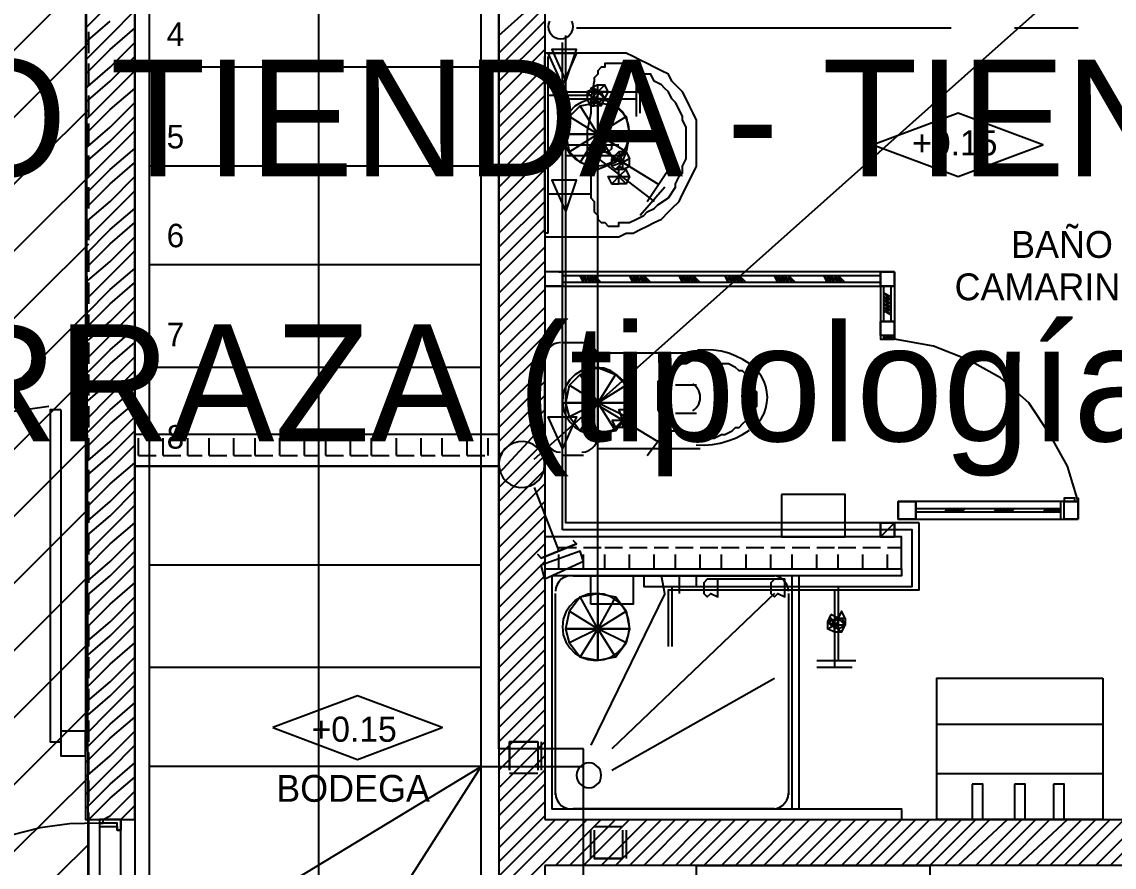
# Model space of a CAD drawing. Header units: metres. Extents: x 1 to 213, y 1 to 147.
# Drawn here: x 72.027 to 75.299, y 94.525 to 97.058 of the extents above; entities that cross this region are included whole.
import ezdxf

# ---------------------------------------------------------------- set-up
doc = ezdxf.new("R2010")
doc.units = ezdxf.units.M
for name, color, linetype in [('00-BASE-ARQUITECTURA', 8, 'Continuous'), ('00-BASE-TEXTO', 8, 'Continuous'), ('PJ-ZONAS-TIPOLOGIA', 30, 'Continuous')]:
    doc.layers.add(name, color=color, linetype=linetype)

msp = doc.modelspace()

# ---------------------------------------------------------------- linework, layer by layer
at = {"layer": '00-BASE-ARQUITECTURA'}
for points in [[(73.7517, 95.2394), (73.7517, 95.9167), (78.5248, 100.1712)], [(72.2171, 98.4355), (88.9388, 98.4355), (88.9388, 96.5835), (89.4362, 96.5835), (89.4362, 95.6839), (88.9811, 95.6839), (88.9811, 93.6519), (88.8012, 93.6519), (88.8012, 93.6836), (85.3404, 93.6836), (84.3138, 93.6836), (84.3138, 93.7048), (83.573, 93.7048), (83.573, 92.3501), (80.1652, 92.3501), (80.1652, 93.6836), (78.3766, 93.6836), (78.3766, 92.3819), (73.4554, 92.3819), (73.4554, 93.6836), (72.2277, 93.6836), (72.2171, 98.4355)], [(72.2171, 98.4355), (88.9599, 98.4355), (88.9599, 96.5835), (89.4573, 96.5835), (89.4573, 95.6839), (88.9917, 95.6839), (88.9917, 93.6413), (88.8223, 93.6413), (88.8223, 93.6836), (85.351, 93.6836), (84.3244, 93.6836), (84.3244, 93.7048), (83.5836, 93.7048), (83.5836, 92.3395), (80.1652, 92.3395), (80.1652, 93.6836), (78.3766, 93.6836), (78.3766, 92.3819), (73.4554, 92.3819), (73.4554, 93.6836), (72.2277, 93.6836), (72.2171, 98.4355)], [(72.2171, 98.4355), (88.9599, 98.4355), (88.9917, 93.6413), (88.8223, 93.6413), (88.8223, 93.6836), (85.351, 93.6836), (84.3244, 93.6836), (84.3244, 93.7048), (83.5836, 93.7048), (83.5836, 92.3395), (80.1652, 92.3395), (80.1652, 93.6836), (78.3766, 93.6836), (78.3766, 92.3819), (73.4554, 92.3819), (73.4554, 93.6836), (72.2277, 93.6836), (72.2171, 98.4355)], [(72.2171, 98.4355), (88.9599, 98.4144), (88.9599, 96.5835), (89.4573, 96.5835), (89.4573, 95.6839), (88.9917, 95.6839), (88.9917, 93.6413), (88.8223, 93.6413), (88.8223, 93.6836), (85.351, 93.6836), (83.5836, 93.7048), (83.5836, 92.3395), (80.1652, 92.3395), (80.1652, 93.6836), (78.3766, 93.6836), (78.3766, 92.3819), (73.4659, 92.3819), (73.4554, 93.6836), (72.2277, 93.6836), (72.2171, 98.4355)], [(72.2171, 98.2979), (72.2171, 94.6679), (72.3653, 94.6679), (72.3653, 98.2979), (73.9845, 98.2979), (73.9845, 98.4355), (72.2171, 98.4355), (72.2171, 98.2979)], [(73.4554, 98.2979), (72.3653, 98.2979), (72.3653, 95.7262)], [(73.4554, 98.245), (72.4076, 98.245), (72.4076, 93.8635), (73.7094, 93.8635)], [(73.4554, 97.7688), (72.9156, 97.7688), (72.9156, 94.3398), (73.7094, 94.3398)], [(73.4024, 94.8266), (73.4024, 97.2608), (73.4554, 97.2608)], [(73.4554, 95.7262), (73.4554, 97.2608)], [(70.7249, 95.6944), (72.2277, 97.1973)], [(73.4554, 96.9644), (73.6353, 97.1444)], [(72.2171, 97.0385), (72.2806, 97.102)], [(73.4554, 97.0809), (73.4554, 93.8106), (72.2277, 93.8106), (72.2277, 93.6836), (73.4554, 93.6836)], [(72.2912, 97.0174), (72.3653, 97.0915)], [(73.4554, 97.0174), (73.5506, 97.102)], [(73.5929, 97.0809), (73.5929, 94.6679)], [(72.2171, 96.9962), (72.2912, 97.0597)], [(73.4554, 96.9221), (73.5929, 97.0597)], [(73.6073, 97.0601), (73.6045, 97.0523), (73.6035, 97.0438), (73.6045, 97.0353), (73.6073, 97.0275), (73.6117, 97.0207), (73.6174, 97.0149), (73.6243, 97.0105), (73.6321, 97.0078), (73.6406, 97.0068), (73.6491, 97.0078), (73.6568, 97.0105), (73.6637, 97.0149), (73.6695, 97.0207), (73.6738, 97.0275), (73.6766, 97.0353), (73.6776, 97.0438)], [(73.6776, 97.0438), (73.6766, 97.0523), (73.6738, 97.0601)], [(72.2171, 96.9433), (72.2912, 97.0174)], [(72.2277, 96.9644), (72.2277, 97.028)], [(72.2912, 96.975), (72.3653, 97.0385)], [(73.4554, 96.8798), (73.5929, 97.0174)], [(74.7148, 95.5569), (73.6564, 95.5569), (73.6564, 97.0174)], [(74.81, 97.0385), (73.6882, 97.0385)], [(75.191, 97.0385), (75.0005, 97.0385)], [(70.7249, 95.4934), (72.2277, 96.9962)], [(72.2912, 96.9221), (72.3653, 96.9962)], [(73.6459, 95.5357), (73.6459, 96.9962)], [(72.2171, 96.9009), (72.2912, 96.975)], [(72.2912, 96.8798), (72.3653, 96.9539)], [(73.4554, 96.8375), (73.5929, 96.975)], [(73.7728, 96.4141), (73.7834, 96.4141), (73.794, 96.4141), (73.8046, 96.4141), (73.8152, 96.4141), (73.8364, 96.4247), (73.8575, 96.4247), (73.8787, 96.4353), (73.8999, 96.4459), (73.921, 96.4564), (73.9422, 96.467), (73.9634, 96.4882), (73.9739, 96.4988), (73.9951, 96.52), (74.0057, 96.5411), (74.0163, 96.5623), (74.0269, 96.5835), (74.0374, 96.6046), (74.048, 96.6258), (74.048, 96.6469), (74.048, 96.6681), (74.048, 96.6787), (74.048, 96.6893), (74.048, 96.6999), (74.048, 96.7104), (74.048, 96.7316), (74.048, 96.7634), (74.0374, 96.7845), (74.0269, 96.8057), (74.0163, 96.8269), (74.0057, 96.848), (73.9951, 96.8586), (73.9739, 96.8798), (73.9634, 96.9009), (73.9422, 96.9115), (73.921, 96.9221), (73.8999, 96.9327), (73.8787, 96.9433), (73.8575, 96.9539), (73.8364, 96.9644), (73.8152, 96.9644), (73.8046, 96.9644), (73.794, 96.9644), (73.7834, 96.9644), (73.7728, 96.9644), (73.6035, 96.9644), (73.5929, 96.9644), (73.5929, 96.9539)], [(73.5929, 96.4247), (73.5929, 96.9539)], [(73.6459, 96.8692), (73.6035, 96.9644), (73.6882, 96.9644), (73.6459, 96.8692)], [(73.6035, 96.4247), (73.6035, 96.9539)], [(73.6564, 96.8798), (73.6882, 96.975), (73.6141, 96.975), (73.6564, 96.8798)], [(72.2171, 96.8586), (72.2912, 96.9221)], [(72.2277, 96.8692), (72.2277, 96.9327)], [(73.4024, 96.9221), (72.4076, 96.9221)], [(73.4554, 96.7845), (73.5929, 96.9221)], [(73.7517, 96.9009), (73.7411, 96.8904), (73.7411, 96.8798), (73.7305, 96.8269), (73.7305, 96.7845), (73.7199, 96.7316), (73.7199, 96.6893), (73.7199, 96.6681), (73.7199, 96.6575), (73.7199, 96.6469), (73.7199, 96.6364), (73.7199, 96.6258), (73.7199, 96.6152), (73.7199, 96.6046), (73.7305, 96.594), (73.7305, 96.5623), (73.7305, 96.5305), (73.7411, 96.52), (73.7411, 96.5094), (73.7411, 96.4988), (73.7411, 96.4882), (73.7517, 96.4776), (73.7517, 96.467), (73.7623, 96.4564), (73.7728, 96.4564), (73.7834, 96.4459), (73.794, 96.4459), (73.8046, 96.4459), (73.8152, 96.4459), (73.8152, 96.4564), (73.8258, 96.4564), (73.8364, 96.4564), (73.8469, 96.4564), (73.8681, 96.467), (73.8893, 96.4776), (73.8999, 96.4882), (73.921, 96.4988), (73.9316, 96.5094), (73.9634, 96.5305), (73.9845, 96.5623), (73.9845, 96.5729), (73.9951, 96.594), (74.0057, 96.6046), (74.0057, 96.6258), (74.0163, 96.6469), (74.0163, 96.6681), (74.0163, 96.6787), (74.0163, 96.6893), (74.0163, 96.6999), (74.0163, 96.721), (74.0163, 96.7422), (74.0057, 96.7634), (74.0057, 96.774), (73.9951, 96.7951), (73.9845, 96.8163), (73.9739, 96.8269), (73.9634, 96.848), (73.9528, 96.8586), (73.9422, 96.8692), (73.921, 96.8798), (73.9104, 96.9009), (73.8893, 96.9009), (73.8681, 96.9115), (73.8575, 96.9221), (73.8364, 96.9221), (73.8258, 96.9327), (73.8152, 96.9327), (73.8046, 96.9327), (73.794, 96.9327), (73.7834, 96.9327), (73.7728, 96.9327), (73.7728, 96.9221), (73.7623, 96.9221), (73.7517, 96.9115), (73.7517, 96.9009)], [(72.2912, 96.8375), (72.3653, 96.9115)], [(73.8787, 96.7845), (73.8787, 96.9009)], [(72.2171, 96.8163), (72.2912, 96.8798)], [(72.2912, 96.7951), (72.3653, 96.8586)], [(73.4554, 96.7422), (73.5929, 96.8798)], [(73.7411, 96.8269), (73.7411, 96.8586), (73.7199, 96.848), (73.7411, 96.8269)], [(73.7517, 96.848), (73.7517, 96.8692), (73.7305, 96.8586), (73.7517, 96.848)], [(73.7623, 96.848), (73.7411, 96.8269), (73.7411, 96.8586), (73.7623, 96.848)], [(73.7834, 96.848), (73.7728, 96.8692), (73.7517, 96.848), (73.7834, 96.848)], [(73.7728, 96.8692), (73.7517, 96.848), (73.7517, 96.8692), (73.7728, 96.8692)], [(73.8681, 96.774), (73.8681, 96.8798)], [(72.2171, 96.7634), (72.2912, 96.8375)], [(72.2277, 96.774), (72.2277, 96.8375)], [(73.4554, 96.6999), (73.5929, 96.8375)], [(73.7305, 96.8375), (73.6035, 96.8375)], [(73.6459, 96.7263), (73.6485, 96.7033), (73.6561, 96.6821), (73.6679, 96.6634), (73.6835, 96.6479), (73.7022, 96.636), (73.7233, 96.6284), (73.7464, 96.6258), (73.7695, 96.6284), (73.7906, 96.636), (73.8093, 96.6479), (73.8249, 96.6634), (73.8367, 96.6821), (73.8443, 96.7033), (73.8469, 96.7263), (73.8443, 96.7494), (73.8367, 96.7705), (73.8249, 96.7892), (73.8093, 96.8048), (73.7906, 96.8166), (73.7695, 96.8242), (73.7464, 96.8269), (73.7233, 96.8242), (73.7022, 96.8166), (73.6835, 96.8048), (73.6679, 96.7892), (73.6561, 96.7705), (73.6485, 96.7494), (73.6459, 96.7263)], [(73.6459, 96.8269), (73.8681, 96.8269)], [(73.6564, 96.848), (73.8787, 96.848)], [(73.7199, 96.848), (73.7199, 96.8269), (73.7411, 96.8269), (73.7199, 96.848)], [(73.7199, 96.8269), (73.7411, 96.8269), (73.7305, 96.8057), (73.7199, 96.8269)], [(73.7305, 96.8269), (73.7517, 96.8163), (73.7517, 96.848), (73.7305, 96.8269)], [(73.7305, 96.8057), (73.7411, 96.8057), (73.7411, 96.8269), (73.7305, 96.8057)], [(73.7728, 96.8269), (73.7623, 96.848), (73.7411, 96.8269), (73.7728, 96.8269)], [(73.7411, 96.8057), (73.7411, 96.8269), (73.7623, 96.8057), (73.7411, 96.8057)], [(73.7411, 96.8269), (73.7623, 96.8057), (73.7728, 96.8269), (73.7411, 96.8269)], [(73.7517, 96.8163), (73.7517, 96.848), (73.7728, 96.8269), (73.7517, 96.8163)], [(73.7517, 96.848), (73.7728, 96.8269), (73.7834, 96.848), (73.7517, 96.848)], [(70.7249, 95.3029), (72.2277, 96.7951)], [(72.2171, 96.721), (72.2912, 96.7951)], [(72.2912, 96.7422), (72.3653, 96.8163)], [(73.4554, 96.6575), (73.5929, 96.7951)], [(73.667, 96.774), (73.7517, 96.721), (73.6988, 96.8057), (73.667, 96.774)], [(73.7517, 96.721), (73.6988, 96.8057), (73.7517, 96.8163), (73.7517, 96.721)], [(73.7517, 96.8163), (73.8046, 96.8057), (73.7517, 96.721), (73.7517, 96.8163)], [(73.8046, 96.8057), (73.7517, 96.721), (73.8364, 96.774), (73.8046, 96.8057)], [(72.2277, 96.6893), (72.2277, 96.7528)], [(72.2912, 96.6999), (72.3653, 96.774)], [(73.6564, 96.721), (73.667, 96.774), (73.7517, 96.721), (73.6564, 96.721)], [(73.7517, 96.721), (73.8364, 96.774), (73.8469, 96.721), (73.7517, 96.721)], [(72.2171, 96.6787), (72.2912, 96.7422)], [(72.2912, 96.6575), (72.3653, 96.7316)], [(73.4554, 96.6046), (73.5929, 96.7422)], [(73.7517, 96.721), (73.667, 96.6681), (73.6564, 96.721), (73.7517, 96.721)], [(73.6988, 96.6364), (73.7517, 96.721), (73.667, 96.6681), (73.6988, 96.6364)], [(73.7517, 96.6152), (73.6988, 96.6364), (73.7517, 96.721), (73.7517, 96.6152)], [(73.8469, 96.721), (73.8364, 96.6681), (73.7517, 96.721), (73.8469, 96.721)], [(73.8364, 96.6681), (73.7517, 96.721), (73.8046, 96.6364), (73.8364, 96.6681)], [(73.7517, 96.721), (73.8046, 96.6364), (73.7517, 96.6152), (73.7517, 96.721)], [(73.7517, 95.9167), (73.7517, 96.721)], [(72.2171, 96.6364), (72.2912, 96.6999)], [(73.4554, 96.5623), (73.5929, 96.6999)], [(73.6459, 96.6893), (73.8152, 96.6893)], [(73.7411, 96.6893), (73.9316, 96.5729)], [(73.7728, 96.7104), (73.7623, 96.7104), (73.7517, 96.6999), (73.7517, 96.6893), (73.7517, 96.6787), (73.7623, 96.6681), (73.7728, 96.6681), (73.7834, 96.6681), (73.794, 96.6787), (73.794, 96.6893), (73.794, 96.6999), (73.794, 96.7104), (73.7834, 96.7104), (73.7728, 96.7104)], [(73.7517, 96.6893), (73.794, 96.6893)], [(73.7728, 96.7104), (73.7728, 96.6681)], [(72.2171, 96.5835), (72.2912, 96.6575)], [(72.2277, 96.594), (72.2277, 96.6575)], [(72.2912, 96.6152), (72.3653, 96.6787)], [(73.4554, 96.52), (73.5929, 96.6575)], [(73.6564, 96.6575), (73.8258, 96.6575)], [(73.7411, 96.6575), (73.921, 96.52)], [(73.8152, 96.6681), (73.794, 96.6469), (73.8258, 96.6364), (73.8152, 96.6681)], [(73.8258, 96.6364), (73.8364, 96.6681), (73.8152, 96.6681), (73.8258, 96.6364)], [(73.8469, 96.6469), (73.8258, 96.6364), (73.8364, 96.6681), (73.8469, 96.6469)], [(72.2171, 96.4988), (72.2912, 96.5729), (72.3653, 96.6364)], [(73.4024, 96.6258), (72.4076, 96.6258)], [(73.794, 96.6469), (73.8258, 96.6364), (73.794, 96.6258), (73.794, 96.6469)], [(73.794, 96.6258), (73.8046, 96.6152), (73.8258, 96.6364), (73.794, 96.6258)], [(73.8046, 96.6152), (73.8258, 96.6364), (73.8258, 96.6152), (73.8046, 96.6152)], [(73.8152, 96.6258), (73.8364, 96.6152), (73.8152, 96.594), (73.8152, 96.6258)], [(73.8469, 96.6258), (73.8469, 96.6469), (73.8258, 96.6364), (73.8469, 96.6258)], [(73.8258, 96.6364), (73.8258, 96.6152), (73.8469, 96.6258), (73.8258, 96.6364)], [(70.7249, 95.1018), (72.2277, 96.594)], [(72.2171, 96.5411), (72.2912, 96.6152)], [(72.2171, 96.4564), (72.2912, 96.52), (72.3653, 96.594)], [(73.4554, 96.4776), (73.5929, 96.6152)], [(73.8152, 96.594), (73.794, 96.5729), (73.7834, 96.594), (73.8152, 96.594)], [(73.8152, 96.5729), (73.8152, 96.594), (73.794, 96.5729), (73.8152, 96.5729)], [(73.8364, 96.6152), (73.8152, 96.594), (73.8469, 96.594), (73.8364, 96.6152)], [(73.8152, 96.594), (73.8469, 96.594), (73.8364, 96.5729), (73.8152, 96.594)], [(73.8364, 96.5729), (73.8152, 96.5729), (73.8152, 96.594), (73.8364, 96.5729)], [(73.8999, 96.52), (73.9634, 96.6152)], [(72.2277, 96.4988), (72.2277, 96.5623)], [(73.4554, 96.4247), (73.5929, 96.5623)], [(73.6564, 96.4882), (73.6882, 96.5835), (73.6141, 96.5835), (73.6564, 96.4882)], [(73.9528, 96.5623), (73.8787, 96.4776)], [(72.2171, 96.4035), (72.2912, 96.4776), (72.3653, 96.5517)], [(73.7305, 96.5411), (73.6035, 96.5411)], [(72.2171, 96.3612), (72.2912, 96.4353), (72.3653, 96.4988)], [(73.4554, 96.3824), (73.5929, 96.52)], [(72.2277, 96.4035), (72.2277, 96.467)], [(73.4554, 96.34), (73.5929, 96.4776)], [(72.2171, 96.3189), (72.2912, 96.3929), (72.3653, 96.4564)], [(73.4554, 96.2977), (73.5929, 96.4353)], [(70.7249, 94.9007), (72.2277, 96.3929)], [(72.2171, 96.2765), (72.2912, 96.34), (72.3653, 96.4141)], [(73.6035, 96.4247), (73.5929, 96.4247), (73.5929, 96.4141), (73.6035, 96.4141), (73.7728, 96.4141)], [(72.2171, 96.2236), (72.2912, 96.2977), (72.3653, 96.3718)], [(72.2277, 96.3083), (72.2277, 96.3718)], [(73.4554, 96.2448), (73.5929, 96.3824)], [(73.4024, 96.3295), (72.4076, 96.3295)], [(73.4554, 96.2024), (73.5929, 96.34)], [(72.2171, 96.1813), (72.2912, 96.2554), (72.3653, 96.3189)], [(73.4554, 96.1601), (73.5929, 96.2977)], [(73.6353, 96.3083), (73.6353, 96.3083), (73.6459, 96.3083), (73.6459, 96.2977), (73.6459, 96.2871), (73.6459, 96.2765), (73.6459, 96.266), (73.6353, 96.266), (73.6247, 96.266), (73.6141, 96.266), (73.6035, 96.266), (73.5929, 96.266)], [(74.5984, 96.3083), (73.6459, 96.3083)], [(73.6459, 96.2977), (74.5984, 96.2977)], [(73.7623, 96.2765), (73.7411, 96.2977), (73.7517, 96.2765), (73.7411, 96.2977), (73.7517, 96.2765), (73.7305, 96.2977), (73.7411, 96.2765), (73.7305, 96.2977), (73.7411, 96.2765), (73.7199, 96.2977), (73.7305, 96.2765), (73.7199, 96.2977), (73.7305, 96.2765), (73.7094, 96.2977), (73.7199, 96.2765), (73.7094, 96.2977), (73.7199, 96.2765), (73.6988, 96.2977), (73.7094, 96.2765), (73.6988, 96.2977)], [(73.9104, 96.2765), (73.8893, 96.2977), (73.8999, 96.2765), (73.8893, 96.2977), (73.8999, 96.2765), (73.8787, 96.2977), (73.8893, 96.2765), (73.8787, 96.2977), (73.8893, 96.2765), (73.8681, 96.2977), (73.8787, 96.2765), (73.8681, 96.2977), (73.8787, 96.2765), (73.8575, 96.2977), (73.8681, 96.2765), (73.8575, 96.2977), (73.8681, 96.2765), (73.8469, 96.2977), (73.8575, 96.2765), (73.8469, 96.2977)], [(74.0586, 96.2765), (74.0374, 96.2977), (74.048, 96.2765), (74.0374, 96.2977), (74.048, 96.2765), (74.0269, 96.2977), (74.0374, 96.2765), (74.0269, 96.2977), (74.0374, 96.2765), (74.0163, 96.2977), (74.0269, 96.2765), (74.0163, 96.2977), (74.0269, 96.2765), (74.0057, 96.2977), (74.0163, 96.2765), (74.0057, 96.2977), (74.0163, 96.2765), (73.9951, 96.2977), (74.0057, 96.2765), (73.9951, 96.2977)], [(74.1962, 96.2765), (74.175, 96.2977), (74.1856, 96.2765), (74.175, 96.2977), (74.1856, 96.2765), (74.1644, 96.2977), (74.175, 96.2765), (74.1644, 96.2977), (74.175, 96.2765), (74.1539, 96.2977), (74.1644, 96.2765), (74.1539, 96.2977), (74.1644, 96.2765), (74.1433, 96.2977), (74.1539, 96.2765), (74.1433, 96.2977), (74.1539, 96.2765), (74.1327, 96.2977), (74.1433, 96.2765), (74.1327, 96.2977)], [(74.3444, 96.2765), (74.3232, 96.2977), (74.3338, 96.2765), (74.3232, 96.2977), (74.3338, 96.2765), (74.3126, 96.2977), (74.3232, 96.2765), (74.3126, 96.2977), (74.3232, 96.2765), (74.302, 96.2977), (74.3126, 96.2765), (74.302, 96.2977), (74.3126, 96.2765), (74.2914, 96.2977), (74.302, 96.2765), (74.2914, 96.2977), (74.302, 96.2765), (74.2809, 96.2977), (74.2914, 96.2765), (74.2809, 96.2977)], [(74.4925, 96.2765), (74.4714, 96.2977), (74.4819, 96.2765), (74.4714, 96.2977), (74.4819, 96.2765), (74.4608, 96.2977), (74.4714, 96.2765), (74.4608, 96.2977), (74.4714, 96.2765), (74.4502, 96.2977), (74.4608, 96.2765), (74.4502, 96.2977), (74.4608, 96.2765), (74.4396, 96.2977), (74.4502, 96.2765), (74.4396, 96.2977), (74.4502, 96.2765), (74.429, 96.2977), (74.4396, 96.2765), (74.429, 96.2977)], [(72.2171, 96.1389), (72.2912, 96.213), (72.3653, 96.2765)], [(72.2277, 96.213), (72.2277, 96.2765)], [(74.5984, 96.2765), (73.6459, 96.2765)], [(73.6459, 96.266), (74.5984, 96.266), (74.5984, 96.1601)], [(74.6407, 96.266), (74.6407, 96.1601)], [(72.2171, 96.0966), (72.2912, 96.1601), (72.3653, 96.2342)], [(73.4554, 96.1178), (73.5929, 96.2554)], [(74.6089, 96.2448), (74.6301, 96.2342), (74.6089, 96.2448), (74.6301, 96.2236), (74.6089, 96.2342), (74.6301, 96.2236), (74.6089, 96.2342), (74.6301, 96.213), (74.6089, 96.2236), (74.6301, 96.213), (74.6089, 96.2236), (74.6301, 96.2024), (74.6089, 96.213), (74.6301, 96.2024), (74.6089, 96.213), (74.6301, 96.1919), (74.6089, 96.2024), (74.6301, 96.1919), (74.6089, 96.2024), (74.6301, 96.1813), (74.6089, 96.1919), (74.6301, 96.1813)], [(73.4554, 96.0649), (73.5929, 96.2024)], [(69.8782, 93.8424), (72.2277, 96.1919)], [(72.2171, 96.0437), (72.2912, 96.1178), (72.3653, 96.1919)], [(72.2277, 96.1178), (72.2277, 96.1813)], [(72.2171, 96.0014), (72.2912, 96.0755), (72.3653, 96.1389)], [(73.4554, 96.0225), (73.5929, 96.1601)], [(74.6407, 96.1495), (74.6407, 96.1495), (74.6407, 96.1389), (74.6407, 96.1284), (74.6407, 96.1178), (74.6407, 96.1072), (74.6407, 96.1178), (74.6407, 96.1072), (74.6407, 96.1178), (74.6407, 96.1072), (74.6407, 96.1178), (74.6301, 96.1072), (74.6301, 96.1178), (74.6301, 96.1072), (74.6301, 96.1178), (74.6301, 96.1072), (74.6301, 96.1178), (74.6301, 96.1072), (74.6301, 96.1178), (74.6195, 96.1072), (74.6195, 96.1178), (74.6195, 96.1072), (74.6195, 96.1178), (74.6195, 96.1072), (74.6195, 96.1178), (74.6195, 96.1072), (74.6195, 96.1178), (74.6089, 96.1072), (74.6089, 96.1178), (74.6089, 96.1072), (74.6089, 96.1178), (74.6089, 96.1072), (74.6089, 96.1178), (74.6089, 96.1072), (74.6089, 96.1178)], [(73.4554, 95.9802), (73.5929, 96.1178)], [(75.191, 95.6204), (75.1593, 95.7262), (75.1063, 95.8214), (75.0429, 95.9167), (74.9582, 95.9908), (74.8629, 96.0437), (74.7571, 96.086), (74.6407, 96.1072)], [(72.2171, 95.959), (72.2912, 96.0331), (72.3653, 96.0966)], [(72.2277, 96.0331), (72.2277, 96.0966)], [(73.4554, 95.9379), (73.5929, 96.0755)], [(73.6406, 96.0966), (73.6296, 96.0954), (73.6196, 96.0918), (73.6108, 96.0862), (73.6034, 96.0788), (73.5978, 96.0699), (73.5942, 96.0599), (73.5929, 96.049)], [(73.6459, 96.0966), (73.7094, 96.0966)], [(73.7517, 96.049), (73.7504, 96.0599), (73.7468, 96.0699), (73.7412, 96.0788), (73.7339, 96.0862), (73.725, 96.0918), (73.715, 96.0954), (73.7041, 96.0966)], [(74.2068, 96.0331), (74.1868, 96.0458), (74.1658, 96.0563), (74.1439, 96.0646), (74.1213, 96.0706), (74.0981, 96.0742), (74.0746, 96.0755), (74.051, 96.0742)], [(72.2171, 95.9167), (72.2912, 95.9802), (72.3653, 96.0543)], [(73.5929, 95.8109), (73.5929, 96.0437)], [(74.0586, 96.0649), (73.7517, 96.0649)], [(73.7517, 96.0437), (73.7517, 95.8109)], [(73.9316, 95.9273), (73.9316, 95.9167), (73.9316, 95.9061), (73.9316, 95.8955), (73.9422, 95.8744), (73.9422, 95.8638), (73.9528, 95.8532), (73.9634, 95.8426), (73.9739, 95.832), (73.9845, 95.832), (73.9951, 95.8214), (74.0163, 95.8214), (74.0374, 95.8109), (74.0586, 95.8109), (74.0798, 95.8109), (74.1009, 95.8109), (74.1221, 95.8214), (74.1327, 95.8214), (74.1539, 95.832), (74.1644, 95.8426), (74.175, 95.8426), (74.1856, 95.8532), (74.1962, 95.8638), (74.2068, 95.8744), (74.2174, 95.8849), (74.2174, 95.8955), (74.2279, 95.9061), (74.2279, 95.9167), (74.2279, 95.9273), (74.2279, 95.9484), (74.2174, 95.959), (74.2174, 95.9696), (74.2174, 95.9802), (74.2068, 95.9908), (74.1962, 96.0014), (74.1856, 96.012), (74.175, 96.012), (74.1644, 96.0225), (74.1433, 96.0331), (74.1327, 96.0331), (74.1115, 96.0331), (74.1009, 96.0437), (74.0798, 96.0437), (74.0586, 96.0437), (74.0374, 96.0437), (74.0163, 96.0331), (73.9951, 96.0331), (73.9845, 96.0225), (73.9634, 96.012), (73.9528, 96.012), (73.9528, 96.0014), (73.9422, 95.9908), (73.9316, 95.9802), (73.9316, 95.959), (73.9316, 95.9484), (73.9316, 95.9379), (73.9316, 95.9273)], [(70.0687, 93.8424), (72.2277, 96.0014)], [(72.2171, 95.8638), (72.2912, 95.9379), (72.3653, 96.012)], [(72.2277, 95.9379), (72.2277, 96.0014)], [(73.4024, 96.0225), (72.4076, 96.0225)], [(73.4554, 95.8849), (73.5929, 96.0225)], [(73.6459, 95.922), (73.6485, 95.8989), (73.6561, 95.8778), (73.6679, 95.8591), (73.6835, 95.8435), (73.7022, 95.8317), (73.7233, 95.8241), (73.7464, 95.8214), (73.7695, 95.8241), (73.7906, 95.8317), (73.8093, 95.8435), (73.8249, 95.8591), (73.8367, 95.8778), (73.8443, 95.8989), (73.8469, 95.922), (73.8443, 95.945), (73.8367, 95.9662), (73.8249, 95.9849), (73.8093, 96.0004), (73.7906, 96.0123), (73.7695, 96.0199), (73.7464, 96.0225), (73.7233, 96.0199), (73.7022, 96.0123), (73.6835, 96.0004), (73.6679, 95.9849), (73.6561, 95.9662), (73.6485, 95.945), (73.6459, 95.922)], [(73.667, 95.9696), (73.7517, 95.9167), (73.6988, 96.0014), (73.667, 95.9696)], [(73.7517, 95.9167), (73.6988, 96.0014), (73.7517, 96.0225), (73.7517, 95.9167)], [(73.7517, 96.0225), (73.8046, 96.0014), (73.7517, 95.9167), (73.7517, 96.0225)], [(73.8046, 96.0014), (73.7517, 95.9167), (73.8364, 95.9696), (73.8046, 96.0014)], [(74.2097, 95.8342), (74.2223, 95.8448), (74.2333, 95.8569), (74.2426, 95.8703), (74.2499, 95.8848), (74.2553, 95.9001), (74.2586, 95.9161), (74.2597, 95.9326), (74.2586, 95.9491), (74.2553, 95.9651), (74.2499, 95.9804), (74.2426, 95.9948), (74.2333, 96.0082), (74.2223, 96.0203), (74.2097, 96.0309)], [(73.4554, 95.8426), (73.5929, 95.9802)], [(73.6564, 95.9167), (73.667, 95.9696), (73.7517, 95.9167), (73.6564, 95.9167)], [(73.7517, 95.9167), (73.8364, 95.9696), (73.8469, 95.9167), (73.7517, 95.9167)], [(73.974, 95.9693), (73.9688, 95.9593), (73.9653, 95.9488), (73.9636, 95.938), (73.9636, 95.9271), (73.9653, 95.9163), (73.9688, 95.9058), (73.974, 95.8959)], [(74.048, 95.9696), (73.9845, 95.9696)], [(74.0361, 95.8921), (74.0418, 95.8962), (74.0467, 95.9011), (74.0508, 95.9065), (74.0542, 95.9125), (74.0566, 95.9189), (74.0581, 95.9256), (74.0586, 95.9326), (74.0581, 95.9395), (74.0566, 95.9463), (74.0542, 95.9527), (74.0508, 95.9586), (74.0467, 95.9641), (74.0418, 95.9689), (74.0361, 95.973)], [(72.2171, 95.8214), (72.2912, 95.8955), (72.3653, 95.959)], [(73.4554, 95.8003), (73.5929, 95.9379)], [(72.1077, 95.9057), (71.8838, 95.8736), (71.6791, 95.795), (71.499, 95.6756), (71.3493, 95.5213), (71.2354, 95.3378), (71.163, 95.1308), (71.1376, 94.906)], [(72.2171, 95.7791), (72.2912, 95.8532), (72.3653, 95.9167)], [(72.2277, 95.8426), (72.2277, 95.9061)], [(73.5612, 95.7474), (73.7517, 95.9167)], [(73.6459, 95.9167), (73.8152, 95.9167)], [(73.7517, 95.9167), (73.667, 95.8744), (73.6564, 95.9167), (73.7517, 95.9167)], [(73.6988, 95.832), (73.7517, 95.9167), (73.667, 95.8744), (73.6988, 95.832)], [(73.7517, 95.8214), (73.6988, 95.832), (73.7517, 95.9167), (73.7517, 95.8214)], [(73.7411, 95.9167), (73.9316, 95.8003)], [(73.8469, 95.9167), (73.8364, 95.8744), (73.7517, 95.9167), (73.8469, 95.9167)], [(73.8364, 95.8744), (73.7517, 95.9167), (73.8046, 95.832), (73.8364, 95.8744)], [(73.7517, 95.9167), (73.8046, 95.832), (73.7517, 95.8214), (73.7517, 95.9167)], [(72.143, 95.8955), (72.1113, 95.8955), (72.1113, 94.9007), (72.143, 94.9007)], [(72.143, 95.8955), (72.143, 94.8584), (72.2171, 94.8584), (72.2171, 94.9325), (72.143, 94.9325)], [(72.2171, 95.7368), (72.2912, 95.8003), (72.3653, 95.8744)], [(73.4554, 95.758), (73.5929, 95.8955)], [(73.6459, 95.7791), (73.6035, 95.8744), (73.6882, 95.8744), (73.6459, 95.7791)], [(73.8258, 95.8638), (73.8364, 95.8955), (73.8152, 95.8955), (73.8258, 95.8638)], [(73.8469, 95.8744), (73.8258, 95.8638), (73.8364, 95.8955), (73.8469, 95.8744)], [(73.8469, 95.8532), (73.8469, 95.8744), (73.8258, 95.8638), (73.8469, 95.8532)], [(73.9845, 95.8849), (74.048, 95.8849)], [(73.4554, 95.705), (73.5929, 95.8532)], [(73.794, 95.8638), (73.8046, 95.8426), (73.8258, 95.8638), (73.794, 95.8638)], [(73.8046, 95.8426), (73.8258, 95.8638), (73.8258, 95.8426), (73.8046, 95.8426)], [(73.8258, 95.8638), (73.8258, 95.8426), (73.8469, 95.8532), (73.8258, 95.8638)], [(73.8999, 95.758), (73.9634, 95.8426)], [(72.2171, 95.6944), (72.2912, 95.758), (72.3653, 95.832)], [(72.2277, 95.7474), (72.2277, 95.8109)], [(72.3759, 95.758), (72.3759, 95.8109)], [(72.4499, 95.758), (72.4499, 95.8109)], [(72.524, 95.758), (72.524, 95.8109)], [(72.5875, 95.758), (72.5875, 95.8109)], [(72.6616, 95.758), (72.6616, 95.8109)], [(72.7251, 95.758), (72.7251, 95.8109)], [(72.7992, 95.758), (72.7992, 95.8109)], [(72.8733, 95.758), (72.8733, 95.8109)], [(72.9368, 95.758), (72.9368, 95.8109)], [(73.0109, 95.758), (73.0109, 95.8109)], [(73.0744, 95.758), (73.0744, 95.8109)], [(73.1484, 95.758), (73.1484, 95.8109)], [(73.2225, 95.758), (73.2225, 95.8109)], [(73.286, 95.758), (73.286, 95.8109)], [(73.3601, 95.758), (73.3601, 95.8109)], [(73.4236, 95.758), (73.4236, 95.8109)], [(73.5929, 95.8162), (73.5942, 95.8052), (73.5978, 95.7952), (73.6034, 95.7864), (73.6108, 95.779), (73.6196, 95.7734), (73.6296, 95.7698), (73.6406, 95.7685)], [(73.7041, 95.7685), (73.715, 95.7698), (73.725, 95.7734), (73.7339, 95.779), (73.7412, 95.7864), (73.7468, 95.7952), (73.7504, 95.8052), (73.7517, 95.8162)], [(74.047, 95.7903), (74.0712, 95.7898), (74.0951, 95.7917), (74.1187, 95.7958), (74.1418, 95.8022), (74.1642, 95.8108), (74.1857, 95.8215), (74.2061, 95.8344)], [(70.2698, 93.8424), (72.2277, 95.8003)], [(72.2171, 95.6415), (72.2912, 95.7156), (72.3653, 95.7897)], [(73.4554, 95.6627), (73.5929, 95.8003)], [(73.4991, 95.7955), (73.485, 95.7881), (73.4734, 95.778), (73.4645, 95.7658), (73.4585, 95.752), (73.4556, 95.7371), (73.456, 95.7218), (73.4601, 95.7064), (73.4675, 95.6924), (73.4776, 95.6808), (73.4899, 95.6719), (73.5037, 95.6658), (73.5185, 95.6629), (73.5339, 95.6634), (73.5492, 95.6674), (73.5633, 95.6749), (73.5749, 95.685), (73.5838, 95.6972), (73.5898, 95.711), (73.5927, 95.7259), (73.5923, 95.7412), (73.5882, 95.7566), (73.5808, 95.7706), (73.5707, 95.7822), (73.5584, 95.7911), (73.5446, 95.7972), (73.5298, 95.8001), (73.5144, 95.7996), (73.4991, 95.7955)], [(73.7517, 95.7791), (74.0586, 95.7791)], [(72.3759, 95.758), (72.4288, 95.758)], [(72.4499, 95.758), (72.5029, 95.758)], [(72.524, 95.758), (72.5664, 95.758)], [(72.5875, 95.758), (72.6404, 95.758)], [(72.6616, 95.758), (72.7145, 95.758)], [(72.7251, 95.758), (72.778, 95.758)], [(72.7992, 95.758), (72.8521, 95.758)], [(72.8733, 95.758), (72.9156, 95.758)], [(72.9368, 95.758), (72.9897, 95.758)], [(73.0109, 95.758), (73.0638, 95.758)], [(73.0744, 95.758), (73.1273, 95.758)], [(73.1484, 95.758), (73.2014, 95.758)], [(73.2225, 95.758), (73.2649, 95.758)], [(73.286, 95.758), (73.3389, 95.758)], [(73.3601, 95.758), (73.413, 95.758)], [(73.4554, 95.6204), (73.5929, 95.758)], [(73.7094, 95.758), (73.6459, 95.758)], [(72.2171, 95.5992), (72.2912, 95.6733), (72.3653, 95.7368)], [(72.2277, 95.6521), (72.2277, 95.7156)], [(73.4554, 95.7262), (72.3653, 95.7262)], [(72.3653, 95.7262), (72.3653, 93.8106)], [(73.4554, 94.8795), (73.4554, 95.7262)], [(73.4554, 95.578), (73.5929, 95.7156)], [(72.2171, 95.5569), (72.2912, 95.6204), (72.3653, 95.6944)], [(73.4554, 95.5357), (73.5929, 95.6733)], [(72.2171, 95.5145), (72.2912, 95.578), (72.3653, 95.6521)], [(73.5612, 95.6627), (73.6353, 95.4722)], [(72.2171, 95.4616), (72.2912, 95.5357), (72.3653, 95.6098)], [(72.2277, 95.5569), (72.2277, 95.6204)], [(73.4554, 95.4828), (73.5929, 95.6204)], [(75.1804, 95.6204), (75.1804, 95.6204), (75.1804, 95.6309), (75.1487, 95.6309), (75.1487, 95.6204), (75.191, 95.6204), (75.191, 95.6309), (75.191, 95.6204)], [(70.4709, 93.8424), (72.2277, 95.5992)], [(73.4554, 95.4405), (73.5929, 95.578)], [(74.6936, 95.5674), (74.6936, 95.5674), (74.683, 95.5674), (74.6724, 95.5674), (74.6619, 95.5674), (74.6513, 95.5674), (74.6513, 95.578), (74.6513, 95.5886), (74.6513, 95.5992)], [(74.8524, 95.5992), (74.8418, 95.5886), (74.8524, 95.5992), (74.8312, 95.5886), (74.8418, 95.5992), (74.8312, 95.5886), (74.8418, 95.5992), (74.8206, 95.5886), (74.8312, 95.5992), (74.8206, 95.5886), (74.8312, 95.5992), (74.81, 95.5886), (74.8206, 95.5992), (74.81, 95.5886), (74.8206, 95.5992), (74.7994, 95.5886), (74.81, 95.5992), (74.7994, 95.5886), (74.81, 95.5992), (74.7889, 95.5886), (74.7994, 95.5992), (74.7889, 95.5886)], [(75.0005, 95.5992), (74.9899, 95.5886), (75.0005, 95.5992), (74.9794, 95.5886), (74.9899, 95.5992), (74.9794, 95.5886), (74.9899, 95.5992), (74.9688, 95.5886), (74.9794, 95.5992), (74.9688, 95.5886), (74.9794, 95.5992), (74.9582, 95.5886), (74.9688, 95.5992), (74.9582, 95.5886), (74.9688, 95.5992), (74.9476, 95.5886), (74.9582, 95.5992), (74.9476, 95.5886), (74.9582, 95.5992), (74.937, 95.5886), (74.9476, 95.5992), (74.937, 95.5886)], [(75.0852, 95.5886), (75.0958, 95.5992), (75.0852, 95.5886), (75.1063, 95.5992), (75.0958, 95.5886), (75.1063, 95.5992), (75.0958, 95.5886), (75.1169, 95.5992), (75.1063, 95.5886), (75.1169, 95.5992), (75.1063, 95.5886), (75.1275, 95.5992), (75.1169, 95.5886), (75.1275, 95.5992), (75.1169, 95.5886), (75.1381, 95.5992), (75.1275, 95.5886), (75.1381, 95.5992), (75.1275, 95.5886), (75.1381, 95.5992), (75.1381, 95.5886)], [(72.2171, 95.4193), (72.2912, 95.4934), (72.3653, 95.5569)], [(73.9634, 95.1865), (73.9634, 95.3558), (74.7148, 95.3558), (74.7148, 95.5569)], [(74.6407, 95.5569), (74.5984, 95.5145), (74.6407, 95.5569)], [(74.6407, 95.5463), (74.6407, 95.5463), (74.6407, 95.5357), (74.6407, 95.5251), (74.6407, 95.5145), (74.6301, 95.5145), (74.6195, 95.5145), (74.6089, 95.5145), (74.5984, 95.5145)], [(72.2171, 95.3769), (72.2912, 95.4405), (72.3653, 95.5145)], [(72.2277, 95.4616), (72.2277, 95.5251)], [(73.4554, 95.3981), (73.5929, 95.5357)], [(73.9739, 95.3664), (74.6936, 95.3664), (74.6936, 95.5357), (73.6459, 95.5357)], [(73.4554, 95.3558), (73.5929, 95.4934)], [(73.6776, 95.504), (73.6882, 95.4934), (73.5824, 95.451), (73.5718, 95.4616), (73.5824, 95.451), (73.6882, 95.4934), (73.6776, 95.504)], [(73.6353, 95.4828), (73.6882, 95.4828)], [(73.7094, 95.4828), (73.7623, 95.4828)], [(73.7728, 95.4828), (73.8258, 95.4828)], [(73.8469, 95.4828), (73.8999, 95.4828)], [(73.921, 95.4828), (73.9634, 95.4828)], [(73.9845, 95.4828), (74.0374, 95.4828)], [(74.0586, 95.4828), (74.1115, 95.4828)], [(74.1221, 95.4828), (74.175, 95.4828)], [(74.1962, 95.4828), (74.2491, 95.4828)], [(74.2703, 95.4828), (74.3126, 95.4828)], [(74.3338, 95.4828), (74.3867, 95.4828)], [(74.4079, 95.4828), (74.4608, 95.4828)], [(74.4714, 95.4828), (74.5243, 95.4828)], [(74.5454, 95.4828), (74.5984, 95.4828)], [(74.6195, 95.4828), (74.6619, 95.4828)], [(72.2171, 95.3346), (72.2912, 95.3981), (72.3653, 95.4722)], [(73.7094, 95.4405), (73.6988, 95.4722), (73.5824, 95.4299)], [(73.6353, 95.4193), (73.6353, 95.4616)], [(73.7094, 95.4193), (73.7094, 95.4616)], [(73.7728, 95.4193), (73.7728, 95.4616)], [(73.8469, 95.4193), (73.8469, 95.4616)], [(73.921, 95.4193), (73.921, 95.4616)], [(73.9845, 95.4193), (73.9845, 95.4616)], [(74.0586, 95.4193), (74.0586, 95.4616)], [(74.1221, 95.4193), (74.1221, 95.4616)], [(74.1962, 95.4193), (74.1962, 95.4616)], [(74.2703, 95.4193), (74.2703, 95.4616)], [(74.3338, 95.4193), (74.3338, 95.4616)], [(74.4079, 95.4193), (74.4079, 95.4616)], [(74.4714, 95.4193), (74.4714, 95.4616)], [(74.5454, 95.4193), (74.5454, 95.4616)], [(74.6195, 95.4193), (74.6195, 95.4616)], [(72.2171, 95.2817), (72.2912, 95.3558), (72.3653, 95.4299)], [(72.2277, 95.3769), (72.2277, 95.4405)], [(73.4024, 95.4299), (72.4076, 95.4299)], [(73.4554, 95.3029), (73.5929, 95.4405)], [(73.5929, 95.3875), (73.5824, 95.4299)], [(73.7094, 95.4405), (73.5929, 95.3875)], [(74.6619, 95.4193), (74.6619, 95.3981), (73.6141, 95.3981), (73.6141, 94.6996), (74.6619, 94.6996), (74.6619, 94.6679)], [(70.6719, 93.8424), (72.2277, 95.3981)], [(73.4554, 95.2605), (73.5929, 95.3981)], [(73.6141, 95.3981), (73.6141, 95.2923)], [(73.6714, 95.3981), (73.6608, 95.3967), (73.651, 95.3931), (73.6424, 95.3876), (73.6352, 95.3804), (73.6297, 95.3718), (73.6261, 95.3621), (73.6247, 95.3515)], [(73.6776, 95.3981), (74.2809, 95.3981)], [(73.9422, 95.3981), (73.9951, 95.3981), (73.9951, 95.3452)], [(73.9528, 95.3452), (73.9422, 95.3981)], [(74.0798, 95.3875), (74.0692, 95.3769), (74.0692, 95.3452), (74.0798, 95.3346), (74.0904, 95.3452), (74.1115, 95.3346), (74.1115, 95.3452), (74.1115, 95.3769), (74.1115, 95.3875), (74.0798, 95.3875)], [(74.2914, 95.3875), (74.0904, 95.3875)], [(74.2809, 95.3875), (74.2703, 95.3769), (74.2703, 95.3452), (74.2809, 95.3346), (74.2914, 95.3452), (74.3126, 95.3346), (74.3126, 95.3452), (74.3126, 95.3769), (74.3126, 95.3875), (74.2809, 95.3875)], [(74.3232, 95.3515), (74.3218, 95.3621), (74.3182, 95.3718), (74.3126, 95.3804), (74.3055, 95.3876), (74.2969, 95.3931), (74.2871, 95.3967), (74.2765, 95.3981)], [(74.3338, 95.2923), (74.3338, 95.3981)], [(74.3338, 94.6996), (74.3338, 95.3981)], [(74.3549, 94.6996), (74.3549, 95.3981)], [(72.2171, 95.2394), (72.2912, 95.3134), (72.3653, 95.3769)], [(73.4554, 95.2182), (73.5929, 95.3558)], [(73.9739, 95.3664), (73.9739, 95.1865)], [(74.4608, 95.3558), (74.4608, 95.1229)], [(74.4714, 95.3664), (74.4714, 95.1441)], [(72.2171, 95.197), (72.2912, 95.2605), (72.3653, 95.3346)], [(72.2277, 95.2817), (72.2277, 95.3452)], [(73.4554, 95.1759), (73.5929, 95.3134)], [(73.6247, 94.742), (73.6247, 95.3452)], [(73.6459, 95.2447), (73.6485, 95.2216), (73.6561, 95.2004), (73.6679, 95.1818), (73.6835, 95.1662), (73.7022, 95.1543), (73.7233, 95.1468), (73.7464, 95.1441), (73.7695, 95.1468), (73.7906, 95.1543), (73.8093, 95.1662), (73.8249, 95.1818), (73.8367, 95.2004), (73.8443, 95.2216), (73.8469, 95.2447), (73.8443, 95.2677), (73.8367, 95.2889), (73.8249, 95.3075), (73.8093, 95.3231), (73.7906, 95.335), (73.7695, 95.3425), (73.7464, 95.3452), (73.7233, 95.3425), (73.7022, 95.335), (73.6835, 95.3231), (73.6679, 95.3075), (73.6561, 95.2889), (73.6485, 95.2677), (73.6459, 95.2447)], [(73.667, 95.2923), (73.7517, 95.2394), (73.6988, 95.3346), (73.667, 95.2923)], [(73.7517, 95.2394), (73.6988, 95.3346), (73.7517, 95.3452), (73.7517, 95.2394)], [(73.9528, 95.3452), (73.7305, 94.8901)], [(73.7517, 95.3452), (73.8046, 95.3346), (73.7517, 95.2394), (73.7517, 95.3452)], [(73.8046, 95.3346), (73.7517, 95.2394), (73.8364, 95.2923), (73.8046, 95.3346)], [(74.2809, 95.3452), (73.794, 94.8795)], [(74.3232, 95.3452), (74.3232, 94.742)], [(72.2171, 95.1547), (72.2912, 95.2182), (72.3653, 95.2923)], [(73.6141, 95.2923), (73.6141, 94.6996), (74.3232, 94.6996)], [(73.6564, 95.2394), (73.667, 95.2923), (73.7517, 95.2394), (73.6564, 95.2394)], [(73.7517, 95.2394), (73.8364, 95.2923), (73.8469, 95.2394), (73.7517, 95.2394)], [(74.3338, 94.6996), (74.3338, 95.2923)], [(74.4502, 95.2817), (74.4396, 95.2605), (74.4714, 95.2711), (74.4502, 95.2817)], [(74.4714, 95.2711), (74.4925, 95.2711), (74.4819, 95.2923), (74.4714, 95.2711)], [(72.2171, 95.1018), (72.2912, 95.1759), (72.3653, 95.25)], [(72.2277, 95.1865), (72.2277, 95.25)], [(73.4554, 95.1229), (73.5929, 95.2605)], [(74.4396, 95.2605), (74.4714, 95.2711), (74.4502, 95.25), (74.4396, 95.2605)], [(74.4608, 95.25), (74.4396, 95.2605), (74.4502, 95.2711), (74.4608, 95.25)], [(74.4396, 95.2394), (74.4608, 95.25), (74.4396, 95.2605), (74.4396, 95.2394)], [(74.4608, 95.2288), (74.4396, 95.2394), (74.4608, 95.25), (74.4608, 95.2288)], [(74.4714, 95.2711), (74.4502, 95.25), (74.4714, 95.2394), (74.4714, 95.2711)], [(74.4819, 95.2711), (74.4925, 95.25), (74.4608, 95.25), (74.4819, 95.2711)], [(74.4925, 95.25), (74.4608, 95.25), (74.4819, 95.2288), (74.4925, 95.25)], [(74.4608, 95.25), (74.4819, 95.2288), (74.4608, 95.2288), (74.4608, 95.25)], [(74.4714, 95.2394), (74.4925, 95.25), (74.4714, 95.2711), (74.4714, 95.2394)], [(74.4925, 95.25), (74.4714, 95.2711), (74.4925, 95.2711), (74.4925, 95.25)], [(73.4554, 95.0806), (73.5929, 95.2182)], [(73.7517, 95.2394), (73.667, 95.197), (73.6564, 95.2394), (73.7517, 95.2394)], [(73.6988, 95.1547), (73.7517, 95.2394), (73.667, 95.197), (73.6988, 95.1547)], [(73.7517, 95.1441), (73.6988, 95.1547), (73.7517, 95.2394), (73.7517, 95.1441)], [(73.8469, 95.2394), (73.8364, 95.197), (73.7517, 95.2394), (73.8469, 95.2394)], [(73.8364, 95.197), (73.7517, 95.2394), (73.8046, 95.1547), (73.8364, 95.197)], [(73.7517, 95.2394), (73.8046, 95.1547), (73.7517, 95.1441), (73.7517, 95.2394)], [(70.873, 93.8424), (72.2277, 95.197)], [(72.2171, 95.0594), (72.2912, 95.1335), (72.3653, 95.197)], [(72.2171, 95.0171), (72.2912, 95.0806), (72.3653, 95.1547)], [(72.2277, 95.0912), (72.2277, 95.1547)], [(73.4554, 95.0383), (73.5929, 95.1759)], [(73.4024, 95.1229), (72.4076, 95.1229)], [(73.4554, 94.996), (73.5929, 95.1335)], [(74.4079, 95.1441), (74.5243, 95.1441)], [(74.5137, 95.1229), (74.4079, 95.1229)], [(72.2171, 94.9748), (72.2912, 95.0383), (72.3653, 95.1124)], [(73.794, 94.816), (74.2809, 95.0912)], [(72.2171, 94.9219), (72.2912, 94.996), (72.3653, 95.07)], [(72.2277, 94.996), (72.2277, 95.0594)], [(73.4554, 94.943), (73.5929, 95.0806)], [(73.4554, 94.9007), (73.5929, 95.0383)], [(71.0635, 93.8318), (72.2277, 94.996)], [(72.2171, 94.8795), (72.2912, 94.9536), (72.3653, 95.0171)], [(73.4554, 94.8584), (73.5929, 94.996)], [(72.2171, 94.8372), (72.2912, 94.9113), (72.3653, 94.9748)], [(72.2277, 94.9007), (72.2277, 94.9642)], [(73.4554, 94.816), (73.5929, 94.9536)], [(74.7677, 94.9536), (75.2651, 94.9536)], [(72.2171, 94.7949), (72.2912, 94.8584), (72.3653, 94.9325)], [(72.2171, 94.742), (72.2912, 94.816), (72.3653, 94.8901)], [(73.4554, 94.7631), (73.5929, 94.9007)], [(73.5718, 94.9007), (73.5718, 94.9007), (73.4871, 94.9007), (73.4871, 94.816)], [(73.4871, 94.816), (73.4871, 94.9007), (73.5718, 94.9007), (73.5718, 94.816)], [(73.5824, 94.9007), (73.5824, 94.816)], [(72.2277, 94.8054), (72.2277, 94.8689)], [(73.7094, 94.8795), (73.4554, 94.8795)], [(73.4554, 94.7208), (73.5929, 94.8584)], [(73.7094, 93.8106), (73.7094, 94.8795)], [(72.2171, 94.6996), (72.2912, 94.7737), (72.3653, 94.8372)], [(72.4076, 94.2234), (73.4024, 94.8266), (72.4076, 94.8266)], [(72.7886, 93.8635), (73.4024, 94.8266)], [(73.4024, 93.8635), (73.4024, 94.8266)], [(73.4024, 94.8266), (73.7094, 94.8266)], [(73.7623, 94.8002), (73.7613, 94.8087), (73.7585, 94.8165), (73.7541, 94.8233), (73.7484, 94.8291), (73.7415, 94.8334), (73.7337, 94.8362), (73.7252, 94.8372), (73.7167, 94.8362), (73.7089, 94.8334), (73.7021, 94.8291), (73.6963, 94.8233), (73.692, 94.8165), (73.6892, 94.8087), (73.6882, 94.8002), (73.6892, 94.7917), (73.692, 94.7839), (73.6963, 94.777), (73.7021, 94.7713), (73.7089, 94.7669), (73.7167, 94.7641), (73.7252, 94.7631), (73.7337, 94.7641), (73.7415, 94.7669), (73.7484, 94.7713), (73.7541, 94.777), (73.7585, 94.7839), (73.7613, 94.7917), (73.7623, 94.8002)], [(71.1059, 93.6836), (72.2277, 94.7949)], [(72.2277, 94.6679), (72.2912, 94.7314), (72.3653, 94.7949)], [(73.4554, 94.6785), (73.5929, 94.816)], [(73.5718, 94.8054), (73.4871, 94.8054)], [(73.5718, 94.8054), (73.4871, 94.8054)], [(74.7677, 94.8054), (75.2651, 94.8054)], [(72.2277, 94.7208), (72.2277, 94.7843)], [(73.4554, 94.6361), (73.5929, 94.7737)], [(72.27, 94.6679), (72.2912, 94.6785), (72.3653, 94.7525)], [(73.6247, 94.7463), (73.6261, 94.7357), (73.6297, 94.7259), (73.6352, 94.7174), (73.6424, 94.7102), (73.651, 94.7046), (73.6608, 94.701), (73.6714, 94.6996)], [(74.2765, 94.6996), (74.2871, 94.701), (74.2969, 94.7046), (74.3055, 94.7102), (74.3126, 94.7174), (74.3182, 94.7259), (74.3218, 94.7357), (74.3232, 94.7463)], [(72.3229, 94.6679), (72.3653, 94.7102)], [(73.4554, 94.5832), (73.5929, 94.7208)], [(74.2809, 94.6996), (73.6776, 94.6996)], [(72.2277, 94.6255), (72.2277, 94.689)], [(72.2277, 93.8106), (72.2277, 94.6679)], [(72.27, 94.6573), (72.27, 94.6679), (72.2594, 94.6679), (72.2594, 94.6467), (72.3124, 94.6467), (72.3124, 94.6361), (72.3229, 94.6361), (72.3229, 94.6679), (72.3229, 94.6573), (72.3229, 94.6467), (72.3229, 94.6361), (72.3124, 94.6361), (72.3124, 94.6573), (72.2594, 94.6573), (72.27, 94.6573)], [(73.4554, 94.5409), (73.5929, 94.6785)], [(73.4554, 94.4985), (73.6247, 94.6679)], [(73.4554, 94.4562), (73.667, 94.6679)], [(73.4554, 94.4033), (73.7199, 94.6679)], [(73.5929, 94.6679), (78.239, 94.6679)], [(73.6247, 94.5303), (73.7623, 94.6679)], [(73.667, 94.5303), (73.8046, 94.6679)], [(73.7094, 94.5303), (73.8469, 94.6679)], [(73.7623, 94.5303), (73.8999, 94.6679)], [(73.8046, 94.5303), (73.9422, 94.6679)], [(73.8469, 94.5303), (73.9845, 94.6679)], [(73.8893, 94.5303), (74.0269, 94.6679)], [(73.9422, 94.5303), (74.0798, 94.6679)], [(73.9845, 94.5303), (74.1221, 94.6679)], [(74.0269, 94.5303), (74.1644, 94.6679)], [(74.0692, 94.5303), (74.2068, 94.6679)], [(74.1221, 94.5303), (74.2597, 94.6679)], [(74.1644, 94.5303), (74.302, 94.6679)], [(74.2068, 94.5303), (74.3444, 94.6679)], [(74.2491, 94.5303), (74.3867, 94.6679)], [(74.302, 94.5303), (74.4396, 94.6679)], [(74.3444, 94.5303), (74.4819, 94.6679)], [(74.3867, 94.5303), (74.5243, 94.6679)], [(74.429, 94.5303), (74.5666, 94.6679)], [(74.4819, 94.5303), (74.6195, 94.6679)], [(74.5243, 94.5303), (74.6619, 94.6679)], [(74.5666, 94.5303), (74.7042, 94.6679)], [(74.6089, 94.5303), (74.7465, 94.6679)], [(74.6619, 94.5303), (74.7994, 94.6679)], [(74.7042, 94.5303), (74.8418, 94.6679)], [(74.7465, 94.5303), (74.8841, 94.6679)], [(74.7889, 94.5303), (74.9264, 94.6679)], [(74.8312, 94.5303), (74.9794, 94.6679)], [(74.8841, 94.5303), (75.0217, 94.6679)], [(74.9264, 94.5303), (75.064, 94.6679)], [(74.9688, 94.5303), (75.1063, 94.6679)], [(75.0111, 94.5303), (75.1593, 94.6679)], [(75.064, 94.5303), (75.2016, 94.6679)], [(75.1063, 94.5303), (75.2439, 94.6679)], [(75.1487, 94.5303), (75.2863, 94.6679)], [(75.191, 94.5303), (75.3286, 94.6679)], [(75.2439, 94.5303), (75.3815, 94.6679)], [(75.2863, 94.5303), (75.4239, 94.6679)], [(72.2588, 94.6569), (72.1694, 94.6547), (72.0815, 94.6426), (71.996, 94.6208), (71.9135, 94.5897), (71.8349, 94.5494), (71.761, 94.5004), (71.6926, 94.443), (71.6311, 94.3781), (71.5777, 94.3073), (71.5328, 94.2313), (71.4967, 94.1509), (71.4698, 94.0668), (71.4524, 93.9798), (71.4448, 93.8907)], [(73.7305, 94.5514), (73.7305, 94.6361)], [(73.7411, 94.6467), (73.8258, 94.6467)], [(73.7411, 94.6467), (73.8258, 94.6467)], [(73.7411, 94.6361), (73.7411, 94.5514), (73.8258, 94.5514)], [(73.8258, 94.6361), (73.8258, 94.5514), (73.7411, 94.5514)], [(73.8364, 94.6361), (73.8364, 94.5514)], [(71.3069, 93.6836), (72.2277, 94.5938)], [(72.2277, 94.5303), (72.2277, 94.5938)], [(73.5929, 94.5303), (73.5929, 93.3661), (73.4554, 93.3661), (73.4554, 93.6836)], [(78.239, 94.5303), (73.5929, 94.5303)]]:
    msp.add_lwpolyline(points, dxfattribs=at)
for points in [[(74.5772, 96.6893), (74.8312, 96.594), (75.0852, 96.6893), (74.8312, 96.7845)], [(73.6459, 96.3083), (73.5929, 96.3083), (73.5929, 96.266), (73.6459, 96.266)], [(73.6459, 96.3083), (73.5929, 96.3083), (73.5929, 96.266), (73.6459, 96.266)], [(74.6407, 96.3083), (74.6407, 96.266), (74.5984, 96.266), (74.5984, 96.3083)], [(74.6407, 96.3083), (74.5984, 96.3083), (74.5984, 96.266), (74.6407, 96.266)], [(74.6089, 96.266), (74.6301, 96.266), (74.6301, 96.1601), (74.6089, 96.1601)], [(74.6407, 96.1601), (74.6407, 96.1178), (74.5984, 96.1178), (74.5984, 96.1601)], [(74.6407, 96.1601), (74.5984, 96.1601), (74.5984, 96.1072), (74.6407, 96.1072)], [(73.4554, 95.7262), (73.4554, 95.8214), (72.3653, 95.8214), (72.3653, 95.7262)], [(74.302, 95.6415), (74.302, 95.5145), (74.4925, 95.5145), (74.4925, 95.6415)], [(75.191, 95.5674), (75.191, 95.6204), (74.6513, 95.6204), (74.6513, 95.5674)], [(74.7042, 95.5674), (74.6513, 95.5674), (74.6513, 95.6204), (74.7042, 95.6204)], [(74.7042, 95.5674), (74.7042, 95.6204), (74.6513, 95.6204), (74.6513, 95.5674)], [(75.191, 95.5674), (75.191, 95.6204), (75.1381, 95.6204), (75.1381, 95.5674)], [(75.191, 95.5674), (75.1487, 95.5674), (75.1487, 95.6204), (75.191, 95.6204)], [(75.1381, 95.5992), (75.1381, 95.5886), (74.7042, 95.5886), (74.7042, 95.5992)], [(74.6407, 95.5569), (74.6407, 95.5145), (74.5984, 95.5145), (74.5984, 95.5569)], [(74.6407, 95.5569), (74.5984, 95.5569), (74.5984, 95.5145), (74.6407, 95.5145)], [(74.6619, 95.4193), (74.6619, 95.5145), (73.5929, 95.5145), (73.5929, 95.4193)], [(73.7305, 95.3134), (73.7305, 95.3981), (73.8575, 95.3981), (73.8575, 95.3134)], [(74.048, 95.3981), (73.8893, 95.3981), (73.8893, 95.3664), (74.048, 95.3664)], [(75.2651, 95.0912), (75.2651, 94.6679), (74.7677, 94.6679), (74.7677, 95.0912)], [(72.778, 94.943), (73.032, 94.8478), (73.286, 94.943), (73.032, 95.0383)], [(74.8735, 94.7737), (74.8735, 94.6679), (74.9053, 94.6679), (74.9053, 94.7737)], [(75.0005, 94.7737), (75.0005, 94.6679), (75.0323, 94.6679), (75.0323, 94.7737)], [(75.1169, 94.7737), (75.1169, 94.6679), (75.1487, 94.6679), (75.1487, 94.7737)], [(72.3229, 94.6679), (72.2594, 94.6679), (72.2594, 93.8106), (72.3229, 93.8106)], [(74.048, 93.8318), (74.048, 94.5303), (74.7465, 94.5303), (74.7465, 93.8318)]]:
    msp.add_lwpolyline(points, close=True, dxfattribs=at)

# ---------------------------------------------------------------- texts
at = {"layer": '00-BASE-TEXTO'}
for s, height, p in [('4', 0.0704, (72.4605, 96.9856)), ('5', 0.0704, (72.4605, 96.6787)), ('+0.15', 0.07544, (74.6936, 96.6575)), ('6', 0.0704, (72.4605, 96.3824)), ('BAÑO', 0.08047, (74.9899, 96.3506)), ('CAMARINES', 0.08047, (74.8206, 96.2236)), ('7', 0.0704, (72.4605, 96.086)), ('8', 0.0704, (72.4605, 95.7791)), ('+0.15', 0.07544, (72.8944, 94.9007)), ('BODEGA', 0.08047, (72.7886, 94.7208))]:
    msp.add_text(s, height=height, dxfattribs=at).set_placement(p)
at = {"layer": 'PJ-ZONAS-TIPOLOGIA'}
for s, p in [('T-2 JARDINERA MURO TIENDA - TIENDA Y TERRAZA (tipología 3)', (67.1169, 96.5949)), ('T-1 JARDÍN TIENDA PONIENTE / NORTE - TIENDA Y TERRAZA (tipología 3)', (59.5733, 95.8012))]:
    msp.add_text(s, height=0.35, dxfattribs=at).set_placement(p)

doc.saveas('drawing.dxf')
